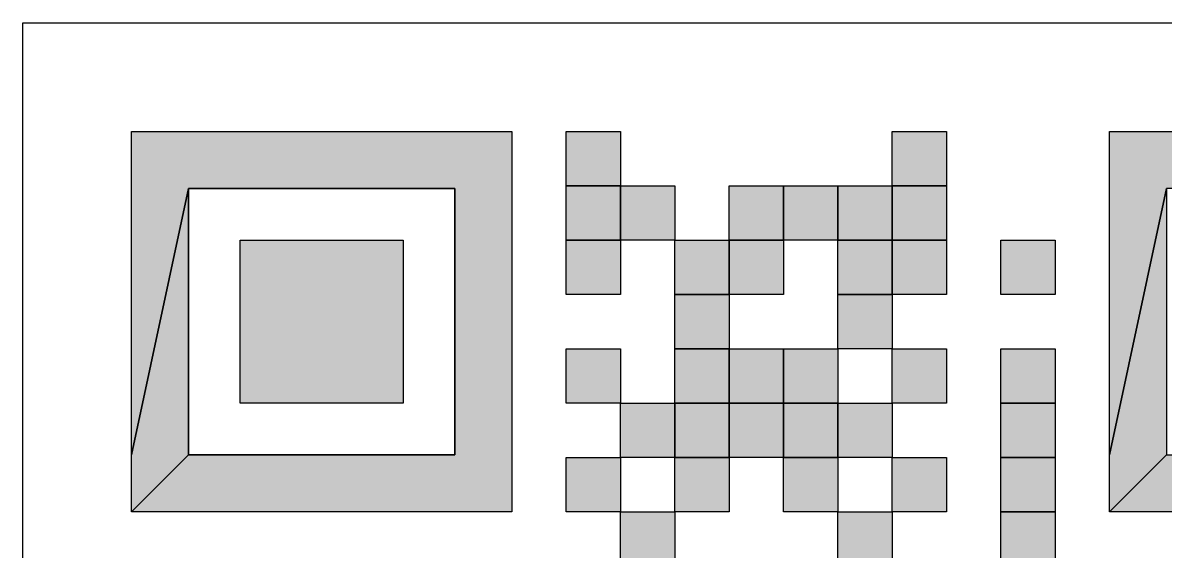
# Model space of a CAD drawing. Header units: millimetres. Extents: x 0 to 420, y 0 to 297.
# Drawn here: x 398.83 to 410.66, y 23.06 to 28.53 of the extents above; entities that cross this region are included whole.
import ezdxf

# ---------------------------------------------------------------- set-up
doc = ezdxf.new("R2010")
doc.units = ezdxf.units.MM
doc.header["$LTSCALE"] = 23.1
doc.layers.add('M0166-05-0001-00_DXF_FORMAT', color=7, linetype='CONTINUOUS')

# ---------------------------------------------------------------- blocks, each defined once
blk = doc.blocks.new('BLOCK_0_5_BL4', base_point=(406.988, 20.369))
at = {"layer": 'M0166-05-0001-00_DXF_FORMAT', "linetype": 'CONTINUOUS'}
for points in [[(403.892, 27.406), (403.892, 26.815), (403.892, 24.056), (403.892, 23.465), (403.301, 23.465), (400.543, 23.465), (399.952, 23.465), (400.543, 24.056), (401.514, 24.056), (403.014, 24.056), (403.301, 24.056), (403.301, 25.027), (403.301, 26.528), (403.301, 26.815), (402.33, 26.815), (400.83, 26.815), (400.543, 26.815), (399.952, 24.056), (399.952, 26.815), (399.952, 27.406), (400.543, 27.406), (403.301, 27.406)], [(414.025, 27.406), (414.025, 26.815), (414.025, 24.056), (414.025, 23.465), (413.434, 23.465), (410.676, 23.465), (410.085, 23.465), (410.676, 24.056), (411.647, 24.056), (413.147, 24.056), (413.434, 24.056), (413.434, 25.027), (413.434, 26.528), (413.434, 26.815), (412.463, 26.815), (410.962, 26.815), (410.676, 26.815), (410.085, 24.056), (410.085, 26.815), (410.085, 27.406), (410.676, 27.406), (413.434, 27.406)], [(400.543, 24.343), (400.543, 24.056), (399.952, 23.465), (399.952, 24.056), (400.543, 26.815), (400.543, 25.844)], [(410.676, 24.343), (410.676, 24.056), (410.085, 23.465), (410.085, 24.056), (410.676, 26.815), (410.676, 25.844)]]:
    blk.add_hatch(color=7, dxfattribs=at).paths.add_polyline_path(points)
at = {"layer": 'M0166-05-0001-00_DXF_FORMAT', "color": 7, "linetype": 'CONTINUOUS'}
for p, q in [((404.455, 27.406), (405.018, 27.406)), ((404.455, 26.843), (404.455, 27.406)), ((404.455, 26.843), (404.455, 27.406)), ((404.455, 27.406), (405.018, 27.406)), ((405.018, 27.406), (405.018, 26.843)), ((405.018, 27.406), (405.018, 26.843)), ((407.833, 27.406), (408.396, 27.406)), ((407.833, 26.843), (407.833, 27.406)), ((407.833, 26.843), (407.833, 27.406)), ((407.833, 27.406), (408.396, 27.406)), ((408.396, 27.406), (408.396, 26.843)), ((408.396, 27.406), (408.396, 26.843)), ((400.543, 26.815), (403.301, 26.815)), ((400.543, 24.056), (400.543, 26.815)), ((403.301, 26.815), (403.301, 24.056)), ((405.018, 26.843), (404.455, 26.843)), ((405.018, 26.843), (404.455, 26.843)), ((404.455, 26.843), (405.018, 26.843)), ((404.455, 26.28), (404.455, 26.843)), ((404.455, 26.28), (404.455, 26.843)), ((404.455, 26.843), (405.018, 26.843)), ((405.018, 26.843), (405.018, 26.28)), ((405.018, 26.843), (405.018, 26.28)), ((405.018, 26.843), (405.581, 26.843)), ((405.018, 26.28), (405.018, 26.843)), ((405.018, 26.28), (405.018, 26.843)), ((405.018, 26.843), (405.581, 26.843)), ((405.581, 26.843), (405.581, 26.28)), ((405.581, 26.843), (405.581, 26.28)), ((406.144, 26.843), (406.707, 26.843)), ((406.144, 26.28), (406.144, 26.843)), ((406.144, 26.28), (406.144, 26.843)), ((406.144, 26.843), (406.707, 26.843)), ((406.707, 26.843), (406.707, 26.28)), ((406.707, 26.843), (406.707, 26.28)), ((406.707, 26.843), (407.27, 26.843)), ((406.707, 26.28), (406.707, 26.843)), ((406.707, 26.28), (406.707, 26.843)), ((406.707, 26.843), (407.27, 26.843)), ((407.27, 26.843), (407.27, 26.28)), ((407.27, 26.843), (407.27, 26.28)), ((407.27, 26.843), (407.833, 26.843)), ((407.27, 26.28), (407.27, 26.843)), ((407.27, 26.28), (407.27, 26.843)), ((407.27, 26.843), (407.833, 26.843)), ((408.396, 26.843), (407.833, 26.843)), ((408.396, 26.843), (407.833, 26.843)), ((407.833, 26.843), (407.833, 26.28)), ((407.833, 26.843), (407.833, 26.28)), ((407.833, 26.843), (408.396, 26.843)), ((407.833, 26.28), (407.833, 26.843)), ((407.833, 26.28), (407.833, 26.843)), ((407.833, 26.843), (408.396, 26.843)), ((408.396, 26.843), (408.396, 26.28)), ((408.396, 26.843), (408.396, 26.28)), ((401.078, 26.28), (402.766, 26.28)), ((401.078, 24.591), (401.078, 26.28)), ((401.078, 24.591), (401.078, 26.28)), ((401.078, 26.28), (402.766, 26.28)), ((402.766, 26.28), (402.766, 24.591)), ((402.766, 26.28), (402.766, 24.591)), ((405.018, 26.28), (404.455, 26.28)), ((405.018, 26.28), (404.455, 26.28)), ((404.455, 26.28), (405.018, 26.28)), ((404.455, 25.717), (404.455, 26.28)), ((404.455, 25.717), (404.455, 26.28)), ((404.455, 26.28), (405.018, 26.28)), ((405.581, 26.28), (405.018, 26.28)), ((405.581, 26.28), (405.018, 26.28)), ((405.018, 26.28), (405.018, 25.717)), ((405.018, 26.28), (405.018, 25.717)), ((405.581, 26.28), (406.144, 26.28)), ((405.581, 25.717), (405.581, 26.28)), ((405.581, 25.717), (405.581, 26.28)), ((405.581, 26.28), (406.144, 26.28)), ((406.707, 26.28), (406.144, 26.28)), ((406.707, 26.28), (406.144, 26.28)), ((406.144, 26.28), (406.144, 25.717)), ((406.144, 26.28), (406.144, 25.717)), ((406.144, 26.28), (406.707, 26.28)), ((406.144, 25.717), (406.144, 26.28)), ((406.144, 25.717), (406.144, 26.28)), ((406.144, 26.28), (406.707, 26.28)), ((407.27, 26.28), (406.707, 26.28)), ((407.27, 26.28), (406.707, 26.28)), ((406.707, 26.28), (406.707, 25.717)), ((406.707, 26.28), (406.707, 25.717)), ((407.833, 26.28), (407.27, 26.28)), ((407.833, 26.28), (407.27, 26.28)), ((407.27, 26.28), (407.833, 26.28)), ((407.27, 25.717), (407.27, 26.28)), ((407.27, 25.717), (407.27, 26.28)), ((407.27, 26.28), (407.833, 26.28)), ((408.396, 26.28), (407.833, 26.28)), ((408.396, 26.28), (407.833, 26.28)), ((407.833, 26.28), (407.833, 25.717)), ((407.833, 26.28), (407.833, 25.717)), ((407.833, 26.28), (408.396, 26.28)), ((407.833, 25.717), (407.833, 26.28)), ((407.833, 25.717), (407.833, 26.28)), ((407.833, 26.28), (408.396, 26.28)), ((408.396, 26.28), (408.396, 25.717)), ((408.396, 26.28), (408.396, 25.717)), ((408.959, 26.28), (409.522, 26.28)), ((408.959, 25.717), (408.959, 26.28)), ((408.959, 25.717), (408.959, 26.28)), ((408.959, 26.28), (409.522, 26.28)), ((409.522, 26.28), (409.522, 25.717)), ((409.522, 26.28), (409.522, 25.717)), ((405.018, 25.717), (404.455, 25.717)), ((405.018, 25.717), (404.455, 25.717)), ((406.144, 25.717), (405.581, 25.717)), ((406.144, 25.717), (405.581, 25.717)), ((405.581, 25.717), (406.144, 25.717)), ((405.581, 25.154), (405.581, 25.717)), ((405.581, 25.154), (405.581, 25.717)), ((405.581, 25.717), (406.144, 25.717)), ((406.707, 25.717), (406.144, 25.717)), ((406.707, 25.717), (406.144, 25.717)), ((406.144, 25.717), (406.144, 25.154)), ((406.144, 25.717), (406.144, 25.154)), ((407.833, 25.717), (407.27, 25.717)), ((407.833, 25.717), (407.27, 25.717)), ((407.27, 25.717), (407.833, 25.717)), ((407.27, 25.154), (407.27, 25.717)), ((407.27, 25.154), (407.27, 25.717)), ((407.27, 25.717), (407.833, 25.717)), ((408.396, 25.717), (407.833, 25.717)), ((408.396, 25.717), (407.833, 25.717)), ((407.833, 25.717), (407.833, 25.154)), ((407.833, 25.717), (407.833, 25.154)), ((409.522, 25.717), (408.959, 25.717)), ((409.522, 25.717), (408.959, 25.717)), ((404.455, 25.154), (405.018, 25.154)), ((404.455, 24.591), (404.455, 25.154)), ((404.455, 24.591), (404.455, 25.154)), ((404.455, 25.154), (405.018, 25.154)), ((405.018, 25.154), (405.018, 24.591)), ((405.018, 25.154), (405.018, 24.591)), ((406.144, 25.154), (405.581, 25.154)), ((406.144, 25.154), (405.581, 25.154)), ((405.581, 25.154), (406.144, 25.154)), ((405.581, 24.591), (405.581, 25.154)), ((405.581, 24.591), (405.581, 25.154)), ((405.581, 25.154), (406.144, 25.154)), ((406.144, 25.154), (406.144, 24.591)), ((406.144, 25.154), (406.144, 24.591)), ((406.144, 25.154), (406.707, 25.154)), ((406.144, 24.591), (406.144, 25.154)), ((406.144, 24.591), (406.144, 25.154)), ((406.144, 25.154), (406.707, 25.154)), ((406.707, 25.154), (406.707, 24.591)), ((406.707, 25.154), (406.707, 24.591)), ((406.707, 25.154), (407.27, 25.154)), ((406.707, 24.591), (406.707, 25.154)), ((406.707, 24.591), (406.707, 25.154)), ((406.707, 25.154), (407.27, 25.154)), ((407.833, 25.154), (407.27, 25.154)), ((407.833, 25.154), (407.27, 25.154)), ((407.27, 25.154), (407.27, 24.591)), ((407.27, 25.154), (407.27, 24.591)), ((407.833, 25.154), (408.396, 25.154)), ((407.833, 24.591), (407.833, 25.154)), ((407.833, 24.591), (407.833, 25.154)), ((407.833, 25.154), (408.396, 25.154)), ((408.396, 25.154), (408.396, 24.591)), ((408.396, 25.154), (408.396, 24.591)), ((408.959, 25.154), (409.522, 25.154)), ((408.959, 24.591), (408.959, 25.154)), ((408.959, 24.591), (408.959, 25.154)), ((408.959, 25.154), (409.522, 25.154)), ((409.522, 25.154), (409.522, 24.591)), ((409.522, 25.154), (409.522, 24.591)), ((402.766, 24.591), (401.078, 24.591)), ((402.766, 24.591), (401.078, 24.591)), ((405.018, 24.591), (404.455, 24.591)), ((405.018, 24.591), (404.455, 24.591)), ((405.018, 24.591), (405.581, 24.591)), ((405.018, 24.028), (405.018, 24.591)), ((405.018, 24.028), (405.018, 24.591)), ((405.018, 24.591), (405.581, 24.591)), ((406.144, 24.591), (405.581, 24.591)), ((406.144, 24.591), (405.581, 24.591)), ((405.581, 24.591), (405.581, 24.028)), ((405.581, 24.591), (405.581, 24.028)), ((405.581, 24.591), (406.144, 24.591)), ((405.581, 24.028), (405.581, 24.591)), ((405.581, 24.028), (405.581, 24.591)), ((405.581, 24.591), (406.144, 24.591)), ((406.707, 24.591), (406.144, 24.591)), ((406.707, 24.591), (406.144, 24.591)), ((406.144, 24.591), (406.144, 24.028)), ((406.144, 24.591), (406.144, 24.028)), ((406.144, 24.591), (406.707, 24.591)), ((406.144, 24.028), (406.144, 24.591)), ((406.144, 24.028), (406.144, 24.591)), ((406.144, 24.591), (406.707, 24.591)), ((407.27, 24.591), (406.707, 24.591)), ((407.27, 24.591), (406.707, 24.591)), ((406.707, 24.591), (406.707, 24.028)), ((406.707, 24.591), (406.707, 24.028)), ((406.707, 24.591), (407.27, 24.591)), ((406.707, 24.028), (406.707, 24.591)), ((406.707, 24.028), (406.707, 24.591)), ((406.707, 24.591), (407.27, 24.591)), ((407.27, 24.591), (407.27, 24.028)), ((407.27, 24.591), (407.27, 24.028)), ((407.27, 24.591), (407.833, 24.591)), ((407.27, 24.028), (407.27, 24.591)), ((407.27, 24.028), (407.27, 24.591)), ((407.27, 24.591), (407.833, 24.591)), ((408.396, 24.591), (407.833, 24.591)), ((408.396, 24.591), (407.833, 24.591)), ((407.833, 24.591), (407.833, 24.028)), ((407.833, 24.591), (407.833, 24.028)), ((409.522, 24.591), (408.959, 24.591)), ((409.522, 24.591), (408.959, 24.591)), ((408.959, 24.591), (409.522, 24.591)), ((408.959, 24.028), (408.959, 24.591)), ((408.959, 24.028), (408.959, 24.591)), ((408.959, 24.591), (409.522, 24.591)), ((409.522, 24.591), (409.522, 24.028)), ((409.522, 24.591), (409.522, 24.028)), ((403.301, 24.056), (400.543, 24.056)), ((404.455, 24.028), (405.018, 24.028)), ((404.455, 23.465), (404.455, 24.028)), ((404.455, 23.465), (404.455, 24.028)), ((404.455, 24.028), (405.018, 24.028)), ((405.581, 24.028), (405.018, 24.028)), ((405.581, 24.028), (405.018, 24.028)), ((405.018, 24.028), (405.018, 23.465)), ((405.018, 24.028), (405.018, 23.465)), ((406.144, 24.028), (405.581, 24.028)), ((406.144, 24.028), (405.581, 24.028)), ((405.581, 24.028), (406.144, 24.028)), ((405.581, 23.465), (405.581, 24.028)), ((405.581, 23.465), (405.581, 24.028)), ((405.581, 24.028), (406.144, 24.028)), ((406.707, 24.028), (406.144, 24.028)), ((406.707, 24.028), (406.144, 24.028)), ((406.144, 24.028), (406.144, 23.465)), ((406.144, 24.028), (406.144, 23.465)), ((407.27, 24.028), (406.707, 24.028)), ((407.27, 24.028), (406.707, 24.028)), ((406.707, 24.028), (407.27, 24.028)), ((406.707, 23.465), (406.707, 24.028)), ((406.707, 23.465), (406.707, 24.028)), ((406.707, 24.028), (407.27, 24.028)), ((407.833, 24.028), (407.27, 24.028)), ((407.833, 24.028), (407.27, 24.028)), ((407.27, 24.028), (407.27, 23.465)), ((407.27, 24.028), (407.27, 23.465)), ((407.833, 24.028), (408.396, 24.028)), ((407.833, 23.465), (407.833, 24.028)), ((407.833, 23.465), (407.833, 24.028)), ((407.833, 24.028), (408.396, 24.028)), ((408.396, 24.028), (408.396, 23.465)), ((408.396, 24.028), (408.396, 23.465)), ((409.522, 24.028), (408.959, 24.028)), ((409.522, 24.028), (408.959, 24.028)), ((408.959, 24.028), (409.522, 24.028)), ((408.959, 23.465), (408.959, 24.028)), ((408.959, 23.465), (408.959, 24.028)), ((408.959, 24.028), (409.522, 24.028)), ((409.522, 24.028), (409.522, 23.465)), ((409.522, 24.028), (409.522, 23.465)), ((405.018, 23.465), (404.455, 23.465)), ((405.018, 23.465), (404.455, 23.465)), ((405.018, 23.465), (405.581, 23.465)), ((405.018, 22.902), (405.018, 23.465)), ((405.018, 22.902), (405.018, 23.465)), ((405.018, 23.465), (405.581, 23.465)), ((406.144, 23.465), (405.581, 23.465)), ((406.144, 23.465), (405.581, 23.465)), ((405.581, 23.465), (405.581, 22.902)), ((405.581, 23.465), (405.581, 22.902)), ((407.27, 23.465), (406.707, 23.465)), ((407.27, 23.465), (406.707, 23.465)), ((407.27, 23.465), (407.833, 23.465)), ((407.27, 22.902), (407.27, 23.465)), ((407.27, 22.902), (407.27, 23.465)), ((407.27, 23.465), (407.833, 23.465)), ((408.396, 23.465), (407.833, 23.465)), ((408.396, 23.465), (407.833, 23.465)), ((407.833, 23.465), (407.833, 22.902)), ((407.833, 23.465), (407.833, 22.902)), ((409.522, 23.465), (408.959, 23.465)), ((409.522, 23.465), (408.959, 23.465)), ((408.959, 23.465), (409.522, 23.465)), ((408.959, 22.902), (408.959, 23.465)), ((408.959, 22.902), (408.959, 23.465)), ((408.959, 23.465), (409.522, 23.465)), ((409.522, 23.465), (409.522, 22.902)), ((409.522, 23.465), (409.522, 22.902))]:
    blk.add_line(p, q, dxfattribs=at)
for points in [[(403.892, 27.406), (403.892, 26.815), (403.892, 24.056), (403.892, 23.465), (403.301, 23.465), (400.543, 23.465), (399.952, 23.465), (400.543, 24.056), (401.514, 24.056), (403.014, 24.056), (403.301, 24.056), (403.301, 25.027), (403.301, 26.528), (403.301, 26.815), (402.33, 26.815), (400.83, 26.815), (400.543, 26.815), (399.952, 24.056), (399.952, 26.815), (399.952, 27.406), (400.543, 27.406), (403.301, 27.406), (403.892, 27.406)], [(414.025, 27.406), (414.025, 26.815), (414.025, 24.056), (414.025, 23.465), (413.434, 23.465), (410.676, 23.465), (410.085, 23.465), (410.676, 24.056), (411.647, 24.056), (413.147, 24.056), (413.434, 24.056), (413.434, 25.027), (413.434, 26.528), (413.434, 26.815), (412.463, 26.815), (410.962, 26.815), (410.676, 26.815), (410.085, 24.056), (410.085, 26.815), (410.085, 27.406), (410.676, 27.406), (413.434, 27.406), (414.025, 27.406)], [(400.543, 24.343), (400.543, 24.056), (399.952, 23.465), (399.952, 24.056), (400.543, 26.815), (400.543, 25.844), (400.543, 24.343)], [(410.676, 24.343), (410.676, 24.056), (410.085, 23.465), (410.085, 24.056), (410.676, 26.815), (410.676, 25.844), (410.676, 24.343)]]:
    blk.add_lwpolyline(points, dxfattribs=at)
for points, knots in [([(403.301, 27.406), (403.301, 27.406), (400.543, 27.406), (400.543, 27.406), (400.543, 27.406), (399.952, 27.406), (399.952, 27.406), (399.952, 27.406), (399.952, 26.815), (399.952, 26.815), (399.952, 26.815), (399.952, 24.056), (399.952, 24.056), (399.952, 24.056), (399.952, 23.465), (399.952, 23.465), (399.952, 23.465), (400.543, 23.465), (400.543, 23.465), (400.543, 23.465), (403.301, 23.465), (403.301, 23.465), (403.301, 23.465), (403.892, 23.465), (403.892, 23.465), (403.892, 23.465), (403.892, 24.056), (403.892, 24.056), (403.892, 24.056), (403.892, 26.815), (403.892, 26.815), (403.892, 26.815), (403.892, 27.406), (403.892, 27.406), (403.892, 27.406), (403.301, 27.406), (403.301, 27.406)], [0, 0, 0, 0, 1, 1, 1, 2, 2, 2, 3, 3, 3, 4, 4, 4, 5, 5, 5, 6, 6, 6, 7, 7, 7, 8, 8, 8, 9, 9, 9, 10, 10, 10, 11, 11, 11, 12, 12, 12, 12]), ([(403.301, 27.406), (403.301, 27.406), (400.543, 27.406), (400.543, 27.406), (400.543, 27.406), (399.952, 27.406), (399.952, 27.406), (399.952, 27.406), (399.952, 26.815), (399.952, 26.815), (399.952, 26.815), (399.952, 24.056), (399.952, 24.056), (399.952, 24.056), (399.952, 23.465), (399.952, 23.465), (399.952, 23.465), (400.543, 23.465), (400.543, 23.465), (400.543, 23.465), (403.301, 23.465), (403.301, 23.465), (403.301, 23.465), (403.892, 23.465), (403.892, 23.465), (403.892, 23.465), (403.892, 24.056), (403.892, 24.056), (403.892, 24.056), (403.892, 26.815), (403.892, 26.815), (403.892, 26.815), (403.892, 27.406), (403.892, 27.406), (403.892, 27.406), (403.301, 27.406), (403.301, 27.406)], [0, 0, 0, 0, 1, 1, 1, 2, 2, 2, 3, 3, 3, 4, 4, 4, 5, 5, 5, 6, 6, 6, 7, 7, 7, 8, 8, 8, 9, 9, 9, 10, 10, 10, 11, 11, 11, 12, 12, 12, 12]), ([(413.434, 27.406), (413.434, 27.406), (410.676, 27.406), (410.676, 27.406), (410.676, 27.406), (410.085, 27.406), (410.085, 27.406), (410.085, 27.406), (410.085, 26.815), (410.085, 26.815), (410.085, 26.815), (410.085, 24.056), (410.085, 24.056), (410.085, 24.056), (410.085, 23.465), (410.085, 23.465), (410.085, 23.465), (410.676, 23.465), (410.676, 23.465), (410.676, 23.465), (413.434, 23.465), (413.434, 23.465), (413.434, 23.465), (414.025, 23.465), (414.025, 23.465), (414.025, 23.465), (414.025, 24.056), (414.025, 24.056), (414.025, 24.056), (414.025, 26.815), (414.025, 26.815), (414.025, 26.815), (414.025, 27.406), (414.025, 27.406), (414.025, 27.406), (413.434, 27.406), (413.434, 27.406)], [0, 0, 0, 0, 1, 1, 1, 2, 2, 2, 3, 3, 3, 4, 4, 4, 5, 5, 5, 6, 6, 6, 7, 7, 7, 8, 8, 8, 9, 9, 9, 10, 10, 10, 11, 11, 11, 12, 12, 12, 12]), ([(413.434, 27.406), (413.434, 27.406), (410.676, 27.406), (410.676, 27.406), (410.676, 27.406), (410.085, 27.406), (410.085, 27.406), (410.085, 27.406), (410.085, 26.815), (410.085, 26.815), (410.085, 26.815), (410.085, 24.056), (410.085, 24.056), (410.085, 24.056), (410.085, 23.465), (410.085, 23.465), (410.085, 23.465), (410.676, 23.465), (410.676, 23.465), (410.676, 23.465), (413.434, 23.465), (413.434, 23.465), (413.434, 23.465), (414.025, 23.465), (414.025, 23.465), (414.025, 23.465), (414.025, 24.056), (414.025, 24.056), (414.025, 24.056), (414.025, 26.815), (414.025, 26.815), (414.025, 26.815), (414.025, 27.406), (414.025, 27.406), (414.025, 27.406), (413.434, 27.406), (413.434, 27.406)], [0, 0, 0, 0, 1, 1, 1, 2, 2, 2, 3, 3, 3, 4, 4, 4, 5, 5, 5, 6, 6, 6, 7, 7, 7, 8, 8, 8, 9, 9, 9, 10, 10, 10, 11, 11, 11, 12, 12, 12, 12]), ([(403.301, 24.056), (403.301, 24.056), (400.543, 24.056), (400.543, 24.056), (400.543, 24.056), (400.543, 26.815), (400.543, 26.815), (400.543, 26.815), (403.301, 26.815), (403.301, 26.815), (403.301, 26.815), (403.301, 24.056), (403.301, 24.056)], [0, 0, 0, 0, 1, 1, 1, 2, 2, 2, 3, 3, 3, 4, 4, 4, 4]), ([(403.301, 24.056), (403.301, 24.056), (400.543, 24.056), (400.543, 24.056), (400.543, 24.056), (400.543, 26.815), (400.543, 26.815), (400.543, 26.815), (403.301, 26.815), (403.301, 26.815), (403.301, 26.815), (403.301, 24.056), (403.301, 24.056)], [0, 0, 0, 0, 1, 1, 1, 2, 2, 2, 3, 3, 3, 4, 4, 4, 4])]:
    blk.add_open_spline(points, degree=3, knots=knots, dxfattribs=at)
for points in [[(405.018, 27.406), (405.018, 26.843), (404.455, 27.406), (404.455, 26.843)], [(408.396, 27.406), (408.396, 26.843), (407.833, 27.406), (407.833, 26.843)], [(405.018, 26.843), (405.018, 26.28), (404.455, 26.843), (404.455, 26.28)], [(405.581, 26.843), (405.581, 26.28), (405.018, 26.843), (405.018, 26.28)], [(406.707, 26.843), (406.707, 26.28), (406.144, 26.843), (406.144, 26.28)], [(407.27, 26.843), (407.27, 26.28), (406.707, 26.843), (406.707, 26.28)], [(407.833, 26.843), (407.833, 26.28), (407.27, 26.843), (407.27, 26.28)], [(408.396, 26.843), (408.396, 26.28), (407.833, 26.843), (407.833, 26.28)], [(402.766, 26.28), (402.766, 24.591), (401.078, 26.28), (401.078, 24.591)], [(405.018, 26.28), (405.018, 25.717), (404.455, 26.28), (404.455, 25.717)], [(406.144, 26.28), (406.144, 25.717), (405.581, 26.28), (405.581, 25.717)], [(406.707, 26.28), (406.707, 25.717), (406.144, 26.28), (406.144, 25.717)], [(407.833, 26.28), (407.833, 25.717), (407.27, 26.28), (407.27, 25.717)], [(408.396, 26.28), (408.396, 25.717), (407.833, 26.28), (407.833, 25.717)], [(409.522, 26.28), (409.522, 25.717), (408.959, 26.28), (408.959, 25.717)], [(406.144, 25.717), (406.144, 25.154), (405.581, 25.717), (405.581, 25.154)], [(407.833, 25.717), (407.833, 25.154), (407.27, 25.717), (407.27, 25.154)], [(405.018, 25.154), (405.018, 24.591), (404.455, 25.154), (404.455, 24.591)], [(406.144, 25.154), (406.144, 24.591), (405.581, 25.154), (405.581, 24.591)], [(406.707, 25.154), (406.707, 24.591), (406.144, 25.154), (406.144, 24.591)], [(407.27, 25.154), (407.27, 24.591), (406.707, 25.154), (406.707, 24.591)], [(408.396, 25.154), (408.396, 24.591), (407.833, 25.154), (407.833, 24.591)], [(409.522, 25.154), (409.522, 24.591), (408.959, 25.154), (408.959, 24.591)], [(405.581, 24.591), (405.581, 24.028), (405.018, 24.591), (405.018, 24.028)], [(406.144, 24.591), (406.144, 24.028), (405.581, 24.591), (405.581, 24.028)], [(406.707, 24.591), (406.707, 24.028), (406.144, 24.591), (406.144, 24.028)], [(407.27, 24.591), (407.27, 24.028), (406.707, 24.591), (406.707, 24.028)], [(407.833, 24.591), (407.833, 24.028), (407.27, 24.591), (407.27, 24.028)], [(409.522, 24.591), (409.522, 24.028), (408.959, 24.591), (408.959, 24.028)], [(405.018, 24.028), (405.018, 23.465), (404.455, 24.028), (404.455, 23.465)], [(406.144, 24.028), (406.144, 23.465), (405.581, 24.028), (405.581, 23.465)], [(407.27, 24.028), (407.27, 23.465), (406.707, 24.028), (406.707, 23.465)], [(408.396, 24.028), (408.396, 23.465), (407.833, 24.028), (407.833, 23.465)], [(409.522, 24.028), (409.522, 23.465), (408.959, 24.028), (408.959, 23.465)], [(405.581, 23.465), (405.581, 22.902), (405.018, 23.465), (405.018, 22.902)], [(407.833, 23.465), (407.833, 22.902), (407.27, 23.465), (407.27, 22.902)], [(409.522, 23.465), (409.522, 22.902), (408.959, 23.465), (408.959, 22.902)]]:
    blk.add_solid(points, dxfattribs=at)

msp = doc.modelspace()

# ---------------------------------------------------------------- linework, layer by layer
at = {"layer": 'M0166-05-0001-00_DXF_FORMAT', "color": 7, "linetype": 'CONTINUOUS'}
for p, q in [((398.826, 28.532), (415.151, 28.532)), ((398.826, 12.206), (398.826, 28.532))]:
    msp.add_line(p, q, dxfattribs=at)

# ---------------------------------------------------------------- block references
at = {"layer": 'M0166-05-0001-00_DXF_FORMAT', "color": 2, "linetype": 'CONTINUOUS'}
msp.add_blockref('BLOCK_0_5_BL4', (406.988, 20.369), dxfattribs=at)

doc.saveas('drawing.dxf')
